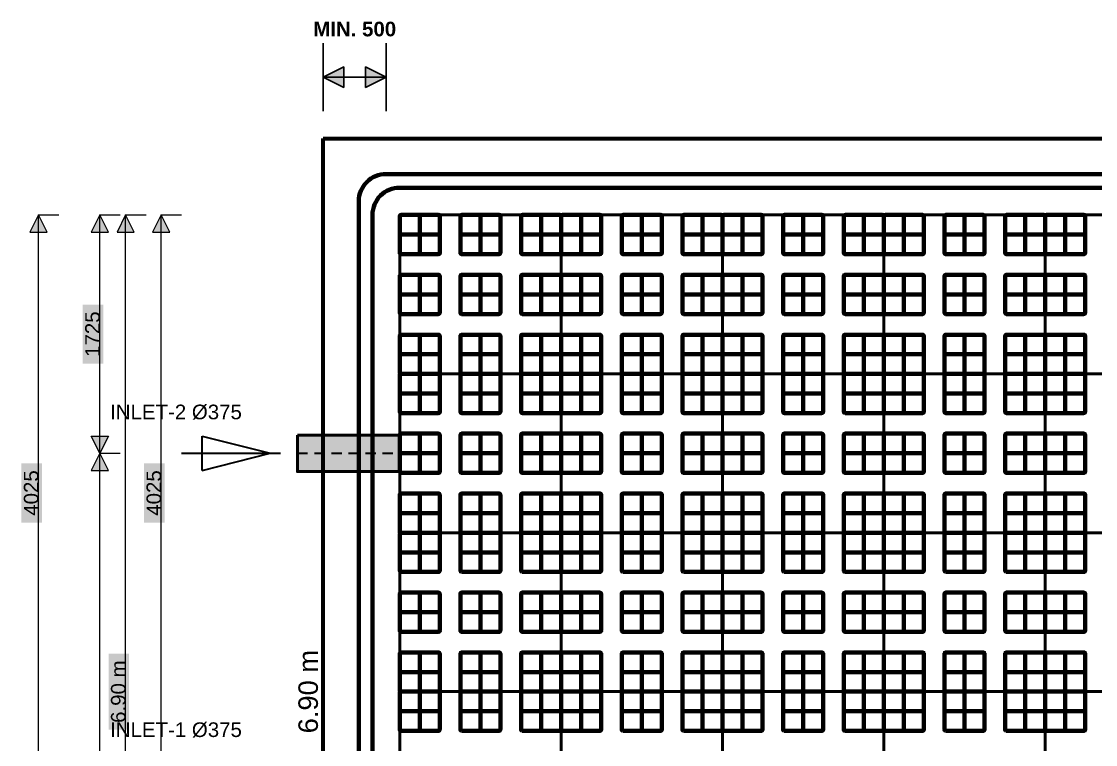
# Model space of a CAD drawing. Header units: millimetres. Extents: x 0 to 286, y 0 to 148.
# Drawn here: x 0 to 111.2, y 73.4 to 148.3 of the extents above; entities that cross this region are included whole.
import ezdxf

# ---------------------------------------------------------------- set-up
doc = ezdxf.new("R2010")
doc.units = ezdxf.units.MM
doc.linetypes.add('DASH_3_2', pattern=[1.763889, 1.058333, -0.705556])
for name, color, linetype in [('FILL', 7, 'Continuous'), ('LINES', 7, 'Continuous'), ('TEXT', 7, 'Continuous')]:
    doc.layers.add(name, color=color, linetype=linetype)
doc.styles.add('ARIAL', font='arial.ttf')
doc.styles.add('ARIAL_BOLD', font='arialbd.ttf')

msp = doc.modelspace()

# ---------------------------------------------------------------- hatches: boundary and pattern name
at = {"layer": 'FILL'}
for points in [[(31.25, 142.52), (33.36, 143.58), (33.36, 141.46)], [(37.75, 142.52), (35.63, 143.58), (35.63, 141.46)], [(1.76, 128.26), (0.88, 126.49), (2.65, 126.49)], [(8.11, 128.26), (7.23, 126.49), (9, 126.49)], [(10.78, 128.26), (9.9, 126.49), (11.67, 126.49)], [(14.46, 128.26), (13.58, 126.49), (15.35, 126.49)], [(8.11, 103.58), (7.23, 105.34), (9, 105.34)], [(8.11, 103.58), (7.23, 101.81), (9, 101.81)]]:
    msp.add_hatch(color=7, dxfattribs=at).paths.add_polyline_path(points)
at = {"layer": 'FILL', "true_color": 0xffffff}
for points in [[(8.47, 112.86), (8.47, 118.98), (6.35, 118.98), (6.35, 112.86)], [(2.12, 96.4), (2.12, 102.52), (0, 102.52), (0, 96.4)], [(14.82, 96.4), (14.82, 102.52), (12.7, 102.52), (12.7, 96.4)], [(11.14, 74.96), (11.14, 82.84), (9.02, 82.84), (9.02, 74.96)]]:
    msp.add_hatch(color=7, dxfattribs=at).paths.add_polyline_path(points)
at = {"layer": 'FILL', "true_color": 0xbfbfbf}
msp.add_hatch(color=7, dxfattribs=at).paths.add_polyline_path([(28.57, 105.47), (39.16, 105.47), (39.16, 101.69), (28.57, 101.69)])

# ---------------------------------------------------------------- linework, layer by layer
at = {"layer": 'LINES', "lineweight": 30}
for p, q in [((31.25, 138.99), (31.25, 146.05)), ((37.75, 138.99), (37.75, 146.05)), ((31.25, 142.52), (37.75, 142.52))]:
    msp.add_line(p, q, dxfattribs=at)
at = {"layer": 'LINES', "lineweight": 20}
for p, q in [((1.76, 128.26), (3.88, 128.26)), ((1.76, 70.67), (1.76, 128.26)), ((8.11, 128.26), (10.23, 128.26)), ((8.11, 103.58), (8.11, 128.26)), ((10.78, 128.26), (12.9, 128.26)), ((10.78, 29.54), (10.78, 128.26)), ((14.46, 128.26), (16.58, 128.26)), ((14.46, 70.67), (14.46, 128.26)), ((8.11, 103.58), (10.23, 103.58)), ((8.11, 29.54), (8.11, 103.58)), ((8.11, 103.58), (10.23, 103.58))]:
    msp.add_line(p, q, dxfattribs=at)
at = {"layer": 'LINES', "lineweight": 106}
for p, q in [((41.23, 124.2), (41.23, 128.26)), ((47.51, 124.2), (47.51, 128.26)), ((53.79, 124.2), (53.79, 128.26)), ((57.94, 124.2), (57.94, 128.26)), ((64.22, 124.2), (64.22, 128.26)), ((70.5, 124.2), (70.5, 128.26)), ((74.64, 124.2), (74.64, 128.26)), ((80.92, 124.2), (80.92, 128.26)), ((87.2, 124.2), (87.2, 128.26)), ((91.35, 124.2), (91.35, 128.26)), ((97.63, 124.2), (97.63, 128.26)), ((103.91, 124.2), (103.91, 128.26)), ((108.05, 124.2), (108.05, 128.26)), ((39.16, 126.23), (43.3, 126.23)), ((45.44, 126.23), (49.58, 126.23)), ((51.72, 126.23), (55.86, 126.23)), ((55.86, 126.23), (60.01, 126.23)), ((62.15, 126.23), (66.29, 126.23)), ((68.43, 126.23), (72.57, 126.23)), ((72.57, 126.23), (76.71, 126.23)), ((78.85, 126.23), (82.99, 126.23)), ((85.13, 126.23), (89.28, 126.23)), ((89.28, 126.23), (93.42, 126.23)), ((95.56, 126.23), (99.7, 126.23)), ((101.84, 126.23), (105.98, 126.23)), ((105.98, 126.23), (110.13, 126.23)), ((41.23, 118), (41.23, 122.06)), ((47.51, 118), (47.51, 122.06)), ((53.79, 118), (53.79, 122.06)), ((57.94, 118), (57.94, 122.06)), ((64.22, 118), (64.22, 122.06)), ((70.5, 118), (70.5, 122.06)), ((74.64, 118), (74.64, 122.06)), ((80.92, 118), (80.92, 122.06)), ((87.2, 118), (87.2, 122.06)), ((91.35, 118), (91.35, 122.06)), ((97.63, 118), (97.63, 122.06)), ((103.91, 118), (103.91, 122.06)), ((108.05, 118), (108.05, 122.06)), ((39.16, 120.03), (43.3, 120.03)), ((45.44, 120.03), (49.58, 120.03)), ((51.72, 120.03), (55.86, 120.03)), ((55.86, 120.03), (60.01, 120.03)), ((62.15, 120.03), (66.29, 120.03)), ((68.43, 120.03), (72.57, 120.03)), ((72.57, 120.03), (76.71, 120.03)), ((78.85, 120.03), (82.99, 120.03)), ((85.13, 120.03), (89.28, 120.03)), ((89.28, 120.03), (93.42, 120.03)), ((95.56, 120.03), (99.7, 120.03)), ((101.84, 120.03), (105.98, 120.03)), ((105.98, 120.03), (110.13, 120.03)), ((41.23, 111.8), (41.23, 115.86)), ((47.51, 111.8), (47.51, 115.86)), ((53.79, 111.8), (53.79, 115.86)), ((57.94, 111.8), (57.94, 115.86)), ((64.22, 111.8), (64.22, 115.86)), ((70.5, 111.8), (70.5, 115.86)), ((74.64, 111.8), (74.64, 115.86)), ((80.92, 111.8), (80.92, 115.86)), ((87.2, 111.8), (87.2, 115.86)), ((91.35, 111.8), (91.35, 115.86)), ((97.63, 111.8), (97.63, 115.86)), ((103.91, 111.8), (103.91, 115.86)), ((108.05, 111.8), (108.05, 115.86)), ((39.16, 113.83), (43.3, 113.83)), ((45.44, 113.83), (49.58, 113.83)), ((51.72, 113.83), (55.86, 113.83)), ((55.86, 113.83), (60.01, 113.83)), ((62.15, 113.83), (66.29, 113.83)), ((68.43, 113.83), (72.57, 113.83)), ((72.57, 113.83), (76.71, 113.83)), ((78.85, 113.83), (82.99, 113.83)), ((85.13, 113.83), (89.28, 113.83)), ((89.28, 113.83), (93.42, 113.83)), ((95.56, 113.83), (99.7, 113.83)), ((101.84, 113.83), (105.98, 113.83)), ((105.98, 113.83), (110.13, 113.83)), ((41.23, 107.74), (41.23, 111.8)), ((47.51, 107.74), (47.51, 111.8)), ((53.79, 107.74), (53.79, 111.8)), ((57.94, 107.74), (57.94, 111.8)), ((64.22, 107.74), (64.22, 111.8)), ((70.5, 107.74), (70.5, 111.8)), ((74.64, 107.74), (74.64, 111.8)), ((80.92, 107.74), (80.92, 111.8)), ((87.2, 107.74), (87.2, 111.8)), ((91.35, 107.74), (91.35, 111.8)), ((97.63, 107.74), (97.63, 111.8)), ((103.91, 107.74), (103.91, 111.8)), ((108.05, 107.74), (108.05, 111.8)), ((39.16, 109.77), (43.3, 109.77)), ((45.44, 109.77), (49.58, 109.77)), ((51.72, 109.77), (55.86, 109.77)), ((55.86, 109.77), (60.01, 109.77)), ((62.15, 109.77), (66.29, 109.77)), ((68.43, 109.77), (72.57, 109.77)), ((72.57, 109.77), (76.71, 109.77)), ((78.85, 109.77), (82.99, 109.77)), ((85.13, 109.77), (89.28, 109.77)), ((89.28, 109.77), (93.42, 109.77)), ((95.56, 109.77), (99.7, 109.77)), ((101.84, 109.77), (105.98, 109.77)), ((105.98, 109.77), (110.13, 109.77)), ((41.23, 101.55), (41.23, 105.61)), ((47.51, 101.55), (47.51, 105.61)), ((53.79, 101.55), (53.79, 105.61)), ((57.94, 101.55), (57.94, 105.61)), ((64.22, 101.55), (64.22, 105.61)), ((70.5, 101.55), (70.5, 105.61)), ((74.64, 101.55), (74.64, 105.61)), ((80.92, 101.55), (80.92, 105.61)), ((87.2, 101.55), (87.2, 105.61)), ((91.35, 101.55), (91.35, 105.61)), ((97.63, 101.55), (97.63, 105.61)), ((103.91, 101.55), (103.91, 105.61)), ((108.05, 101.55), (108.05, 105.61)), ((39.16, 103.58), (43.3, 103.58)), ((45.44, 103.58), (49.58, 103.58)), ((51.72, 103.58), (55.86, 103.58)), ((55.86, 103.58), (60.01, 103.58)), ((62.15, 103.58), (66.29, 103.58)), ((68.43, 103.58), (72.57, 103.58)), ((72.57, 103.58), (76.71, 103.58)), ((78.85, 103.58), (82.99, 103.58)), ((85.13, 103.58), (89.28, 103.58)), ((89.28, 103.58), (93.42, 103.58)), ((95.56, 103.58), (99.7, 103.58)), ((101.84, 103.58), (105.98, 103.58)), ((105.98, 103.58), (110.13, 103.58)), ((41.23, 95.35), (41.23, 99.41)), ((47.51, 95.35), (47.51, 99.41)), ((53.79, 95.35), (53.79, 99.41)), ((57.94, 95.35), (57.94, 99.41)), ((64.22, 95.35), (64.22, 99.41)), ((70.5, 95.35), (70.5, 99.41)), ((74.64, 95.35), (74.64, 99.41)), ((80.92, 95.35), (80.92, 99.41)), ((87.2, 95.35), (87.2, 99.41)), ((91.35, 95.35), (91.35, 99.41)), ((97.63, 95.35), (97.63, 99.41)), ((103.91, 95.35), (103.91, 99.41)), ((108.05, 95.35), (108.05, 99.41)), ((39.16, 97.38), (43.3, 97.38)), ((45.44, 97.38), (49.58, 97.38)), ((51.72, 97.38), (55.86, 97.38)), ((55.86, 97.38), (60.01, 97.38)), ((62.15, 97.38), (66.29, 97.38)), ((68.43, 97.38), (72.57, 97.38)), ((72.57, 97.38), (76.71, 97.38)), ((78.85, 97.38), (82.99, 97.38)), ((85.13, 97.38), (89.28, 97.38)), ((89.28, 97.38), (93.42, 97.38)), ((95.56, 97.38), (99.7, 97.38)), ((101.84, 97.38), (105.98, 97.38)), ((105.98, 97.38), (110.13, 97.38)), ((41.23, 91.29), (41.23, 95.35)), ((47.51, 91.29), (47.51, 95.35)), ((53.79, 91.29), (53.79, 95.35)), ((57.94, 91.29), (57.94, 95.35)), ((64.22, 91.29), (64.22, 95.35)), ((70.5, 91.29), (70.5, 95.35)), ((74.64, 91.29), (74.64, 95.35)), ((80.92, 91.29), (80.92, 95.35)), ((87.2, 91.29), (87.2, 95.35)), ((91.35, 91.29), (91.35, 95.35)), ((97.63, 91.29), (97.63, 95.35)), ((103.91, 91.29), (103.91, 95.35)), ((108.05, 91.29), (108.05, 95.35)), ((39.16, 93.32), (43.3, 93.32)), ((45.44, 93.32), (49.58, 93.32)), ((51.72, 93.32), (55.86, 93.32)), ((55.86, 93.32), (60.01, 93.32)), ((62.15, 93.32), (66.29, 93.32)), ((68.43, 93.32), (72.57, 93.32)), ((72.57, 93.32), (76.71, 93.32)), ((78.85, 93.32), (82.99, 93.32)), ((85.13, 93.32), (89.28, 93.32)), ((89.28, 93.32), (93.42, 93.32)), ((95.56, 93.32), (99.7, 93.32)), ((101.84, 93.32), (105.98, 93.32)), ((105.98, 93.32), (110.13, 93.32)), ((41.23, 85.09), (41.23, 89.15)), ((47.51, 85.09), (47.51, 89.15)), ((53.79, 85.09), (53.79, 89.15)), ((57.94, 85.09), (57.94, 89.15)), ((64.22, 85.09), (64.22, 89.15)), ((70.5, 85.09), (70.5, 89.15)), ((74.64, 85.09), (74.64, 89.15)), ((80.92, 85.09), (80.92, 89.15)), ((87.2, 85.09), (87.2, 89.15)), ((91.35, 85.09), (91.35, 89.15)), ((97.63, 85.09), (97.63, 89.15)), ((103.91, 85.09), (103.91, 89.15)), ((108.05, 85.09), (108.05, 89.15)), ((39.16, 87.12), (43.3, 87.12)), ((45.44, 87.12), (49.58, 87.12)), ((51.72, 87.12), (55.86, 87.12)), ((55.86, 87.12), (60.01, 87.12)), ((62.15, 87.12), (66.29, 87.12)), ((68.43, 87.12), (72.57, 87.12)), ((72.57, 87.12), (76.71, 87.12)), ((78.85, 87.12), (82.99, 87.12)), ((85.13, 87.12), (89.28, 87.12)), ((89.28, 87.12), (93.42, 87.12)), ((95.56, 87.12), (99.7, 87.12)), ((101.84, 87.12), (105.98, 87.12)), ((105.98, 87.12), (110.13, 87.12)), ((41.23, 78.9), (41.23, 82.96)), ((47.51, 78.9), (47.51, 82.96)), ((53.79, 78.9), (53.79, 82.96)), ((57.94, 78.9), (57.94, 82.96)), ((64.22, 78.9), (64.22, 82.96)), ((70.5, 78.9), (70.5, 82.96)), ((74.64, 78.9), (74.64, 82.96)), ((80.92, 78.9), (80.92, 82.96)), ((87.2, 78.9), (87.2, 82.96)), ((91.35, 78.9), (91.35, 82.96)), ((97.63, 78.9), (97.63, 82.96)), ((103.91, 78.9), (103.91, 82.96)), ((108.05, 78.9), (108.05, 82.96)), ((39.16, 80.93), (43.3, 80.93)), ((45.44, 80.93), (49.58, 80.93)), ((51.72, 80.93), (55.86, 80.93)), ((55.86, 80.93), (60.01, 80.93)), ((62.15, 80.93), (66.29, 80.93)), ((68.43, 80.93), (72.57, 80.93)), ((72.57, 80.93), (76.71, 80.93)), ((78.85, 80.93), (82.99, 80.93)), ((85.13, 80.93), (89.28, 80.93)), ((89.28, 80.93), (93.42, 80.93)), ((95.56, 80.93), (99.7, 80.93)), ((101.84, 80.93), (105.98, 80.93)), ((105.98, 80.93), (110.13, 80.93)), ((41.23, 74.84), (41.23, 78.9)), ((47.51, 74.84), (47.51, 78.9)), ((53.79, 74.84), (53.79, 78.9)), ((57.94, 74.84), (57.94, 78.9)), ((64.22, 74.84), (64.22, 78.9)), ((70.5, 74.84), (70.5, 78.9)), ((74.64, 74.84), (74.64, 78.9)), ((80.92, 74.84), (80.92, 78.9)), ((87.2, 74.84), (87.2, 78.9)), ((91.35, 74.84), (91.35, 78.9)), ((97.63, 74.84), (97.63, 78.9)), ((103.91, 74.84), (103.91, 78.9)), ((108.05, 74.84), (108.05, 78.9)), ((39.16, 76.87), (43.3, 76.87)), ((45.44, 76.87), (49.58, 76.87)), ((51.72, 76.87), (55.86, 76.87)), ((55.86, 76.87), (60.01, 76.87)), ((62.15, 76.87), (66.29, 76.87)), ((68.43, 76.87), (72.57, 76.87)), ((72.57, 76.87), (76.71, 76.87)), ((78.85, 76.87), (82.99, 76.87)), ((85.13, 76.87), (89.28, 76.87)), ((89.28, 76.87), (93.42, 76.87)), ((95.56, 76.87), (99.7, 76.87)), ((101.84, 76.87), (105.98, 76.87)), ((105.98, 76.87), (110.13, 76.87))]:
    msp.add_line(p, q, dxfattribs=at)
at = {"layer": 'LINES', "lineweight": 35, "true_color": 0xff0000}
for p, q in [((18.7, 105.34), (25.75, 103.58)), ((18.7, 101.81), (18.7, 105.34)), ((16.58, 103.58), (26.81, 103.58)), ((18.7, 101.81), (25.75, 103.58))]:
    msp.add_line(p, q, dxfattribs=at)
at = {"layer": 'LINES', "linetype": 'DASH_3_2', "lineweight": 35, "true_color": 0x999999}
msp.add_line((28.57, 103.58), (39.16, 103.58), dxfattribs=at)
at = {"layer": 'LINES', "lineweight": 30}
for points in [[(31.25, 142.52), (33.36, 143.58), (33.36, 141.46)], [(37.75, 142.52), (35.63, 143.58), (35.63, 141.46)]]:
    msp.add_lwpolyline(points, close=True, dxfattribs=at)
at = {"layer": 'LINES', "lineweight": 70, "true_color": 0xff0000}
msp.add_lwpolyline([(31.25, 136.17), (264.25, 136.17), (264.25, 21.63), (31.25, 21.63)], close=True, dxfattribs=at)
at = {"layer": 'LINES', "lineweight": 90}
for points in [[(37.75, 25.31), (257.75, 25.31, 0.414214), (260.57, 28.13), (260.57, 129.67, 0.414214), (257.75, 132.49), (37.75, 132.49, 0.414214), (34.92, 129.67), (34.92, 28.13, 0.414214)], [(39.16, 26.72), (256.34, 26.72, 0.414214), (259.16, 29.54), (259.16, 128.26, 0.414214), (256.34, 131.08), (39.16, 131.08, 0.414214), (36.34, 128.26), (36.34, 29.54, 0.414214)]]:
    msp.add_lwpolyline(points, format="xyb", close=True, dxfattribs=at)
at = {"layer": 'LINES', "lineweight": 20}
for points in [[(1.76, 128.26), (0.88, 126.49), (2.65, 126.49)], [(8.11, 128.26), (7.23, 126.49), (9, 126.49)], [(10.78, 128.26), (9.9, 126.49), (11.67, 126.49)], [(14.46, 128.26), (13.58, 126.49), (15.35, 126.49)], [(8.11, 103.58), (7.23, 105.34), (9, 105.34)], [(8.11, 103.58), (7.23, 101.81), (9, 101.81)]]:
    msp.add_lwpolyline(points, close=True, dxfattribs=at)
at = {"layer": 'LINES', "lineweight": 53}
for points in [[(39.16, 128.26), (55.86, 128.26), (55.86, 111.8), (39.16, 111.8)], [(55.86, 128.26), (72.57, 128.26), (72.57, 111.8), (55.86, 111.8)], [(72.57, 128.26), (89.28, 128.26), (89.28, 111.8), (72.57, 111.8)], [(89.28, 128.26), (105.98, 128.26), (105.98, 111.8), (89.28, 111.8)], [(105.98, 128.26), (122.69, 128.26), (122.69, 111.8), (105.98, 111.8)], [(39.16, 111.8), (55.86, 111.8), (55.86, 95.35), (39.16, 95.35)], [(55.86, 111.8), (72.57, 111.8), (72.57, 95.35), (55.86, 95.35)], [(72.57, 111.8), (89.28, 111.8), (89.28, 95.35), (72.57, 95.35)], [(89.28, 111.8), (105.98, 111.8), (105.98, 95.35), (89.28, 95.35)], [(105.98, 111.8), (122.69, 111.8), (122.69, 95.35), (105.98, 95.35)], [(28.57, 105.47), (39.16, 105.47), (39.16, 101.69), (28.57, 101.69)], [(39.16, 95.35), (55.86, 95.35), (55.86, 78.9), (39.16, 78.9)], [(55.86, 95.35), (72.57, 95.35), (72.57, 78.9), (55.86, 78.9)], [(72.57, 95.35), (89.28, 95.35), (89.28, 78.9), (72.57, 78.9)], [(89.28, 95.35), (105.98, 95.35), (105.98, 78.9), (89.28, 78.9)], [(105.98, 95.35), (122.69, 95.35), (122.69, 78.9), (105.98, 78.9)], [(39.16, 78.9), (55.86, 78.9), (55.86, 62.44), (39.16, 62.44)], [(55.86, 78.9), (72.57, 78.9), (72.57, 62.44), (55.86, 62.44)], [(72.57, 78.9), (89.28, 78.9), (89.28, 62.44), (72.57, 62.44)], [(89.28, 78.9), (105.98, 78.9), (105.98, 62.44), (89.28, 62.44)], [(105.98, 78.9), (122.69, 78.9), (122.69, 62.44), (105.98, 62.44)]]:
    msp.add_lwpolyline(points, close=True, dxfattribs=at)
at = {"layer": 'LINES', "lineweight": 106}
for points in [[(39.28, 124.2), (43.18, 124.2, 0.414123), (43.3, 124.32), (43.3, 128.13, 0.414201), (43.18, 128.26), (39.28, 128.26, 0.414317), (39.16, 128.13), (39.16, 124.32, 0.414214)], [(45.56, 124.2), (49.46, 124.2, 0.414214), (49.58, 124.32), (49.58, 128.13, 0.41411), (49.46, 128.26), (45.56, 128.26, 0.414227), (45.44, 128.13), (45.44, 124.32, 0.414304)], [(51.84, 124.2), (55.74, 124.2, 0.414214), (55.86, 124.32), (55.86, 128.13, 0.41411), (55.74, 128.26), (51.84, 128.26, 0.414317), (51.72, 128.13), (51.72, 124.32, 0.414214)], [(55.99, 124.2), (59.89, 124.2, 0.414201), (60.01, 124.32), (60.01, 128.13, 0.414123), (59.89, 128.26), (55.99, 128.26, 0.414227), (55.86, 128.13), (55.86, 124.32, 0.414304)], [(62.27, 124.2), (66.17, 124.2, 0.414201), (66.29, 124.32), (66.29, 128.13, 0.414123), (66.17, 128.26), (62.27, 128.26, 0.414304), (62.15, 128.13), (62.15, 124.32, 0.414227)], [(68.55, 124.2), (72.45, 124.2, 0.414201), (72.57, 124.32), (72.57, 128.13, 0.414123), (72.45, 128.26), (68.55, 128.26, 0.414317), (68.43, 128.13), (68.43, 124.32, 0.414214)], [(72.69, 124.2), (76.59, 124.2, 0.414214), (76.71, 124.32), (76.71, 128.13, 0.41411), (76.59, 128.26), (72.69, 128.26, 0.414317), (72.57, 128.13), (72.57, 124.32, 0.414214)], [(78.97, 124.2), (82.87, 124.2, 0.414214), (82.99, 124.32), (82.99, 128.13, 0.41411), (82.87, 128.26), (78.97, 128.26, 0.414317), (78.85, 128.13), (78.85, 124.32, 0.414214)], [(85.26, 124.2), (89.15, 124.2, 0.414214), (89.28, 124.32), (89.28, 128.13, 0.41411), (89.15, 128.26), (85.26, 128.26, 0.414317), (85.13, 128.13), (85.13, 124.32, 0.414214)], [(89.4, 124.2), (93.3, 124.2, 0.414214), (93.42, 124.32), (93.42, 128.13, 0.41411), (93.3, 128.26), (89.4, 128.26, 0.414291), (89.28, 128.13), (89.28, 124.32, 0.414239)], [(95.68, 124.2), (99.58, 124.2, 0.414214), (99.7, 124.32), (99.7, 128.13, 0.41411), (99.58, 128.26), (95.68, 128.26, 0.414317), (95.56, 128.13), (95.56, 124.32, 0.414214)], [(101.96, 124.2), (105.86, 124.2, 0.414188), (105.98, 124.32), (105.98, 128.13, 0.414136), (105.86, 128.26), (101.96, 128.26, 0.414317), (101.84, 128.13), (101.84, 124.32, 0.414214)], [(106.1, 124.2), (110, 124.2, 0.414214), (110.13, 124.32), (110.13, 128.13, 0.41411), (110, 128.26), (106.1, 128.26, 0.414317), (105.98, 128.13), (105.98, 124.32, 0.414214)], [(39.28, 118), (43.18, 118, 0.414123), (43.3, 118.12), (43.3, 121.94, 0.414252), (43.18, 122.06), (39.28, 122.06, 0.414265), (39.16, 121.94), (39.16, 118.12, 0.414214)], [(45.56, 118), (49.46, 118, 0.414214), (49.58, 118.12), (49.58, 121.94, 0.414162), (49.46, 122.06), (45.56, 122.06, 0.414175), (45.44, 121.94), (45.44, 118.12, 0.414304)], [(51.84, 118), (55.74, 118, 0.414214), (55.86, 118.12), (55.86, 121.94, 0.414162), (55.74, 122.06), (51.84, 122.06, 0.414265), (51.72, 121.94), (51.72, 118.12, 0.414214)], [(55.99, 118), (59.89, 118, 0.414201), (60.01, 118.12), (60.01, 121.94, 0.414175), (59.89, 122.06), (55.99, 122.06, 0.414175), (55.86, 121.94), (55.86, 118.12, 0.414304)], [(62.27, 118), (66.17, 118, 0.414201), (66.29, 118.12), (66.29, 121.94, 0.414175), (66.17, 122.06), (62.27, 122.06, 0.414252), (62.15, 121.94), (62.15, 118.12, 0.414227)], [(68.55, 118), (72.45, 118, 0.414201), (72.57, 118.12), (72.57, 121.94, 0.414175), (72.45, 122.06), (68.55, 122.06, 0.414265), (68.43, 121.94), (68.43, 118.12, 0.414214)], [(72.69, 118), (76.59, 118, 0.414214), (76.71, 118.12), (76.71, 121.94, 0.414162), (76.59, 122.06), (72.69, 122.06, 0.414265), (72.57, 121.94), (72.57, 118.12, 0.414214)], [(78.97, 118), (82.87, 118, 0.414214), (82.99, 118.12), (82.99, 121.94, 0.414162), (82.87, 122.06), (78.97, 122.06, 0.414265), (78.85, 121.94), (78.85, 118.12, 0.414214)], [(85.26, 118), (89.15, 118, 0.414214), (89.28, 118.12), (89.28, 121.94, 0.414162), (89.15, 122.06), (85.26, 122.06, 0.414265), (85.13, 121.94), (85.13, 118.12, 0.414214)], [(89.4, 118), (93.3, 118, 0.414214), (93.42, 118.12), (93.42, 121.94, 0.414162), (93.3, 122.06), (89.4, 122.06, 0.414239), (89.28, 121.94), (89.28, 118.12, 0.414239)], [(95.68, 118), (99.58, 118, 0.414214), (99.7, 118.12), (99.7, 121.94, 0.414162), (99.58, 122.06), (95.68, 122.06, 0.414265), (95.56, 121.94), (95.56, 118.12, 0.414214)], [(101.96, 118), (105.86, 118, 0.414188), (105.98, 118.12), (105.98, 121.94, 0.414188), (105.86, 122.06), (101.96, 122.06, 0.414265), (101.84, 121.94), (101.84, 118.12, 0.414214)], [(106.1, 118), (110, 118, 0.414214), (110.13, 118.12), (110.13, 121.94, 0.414162), (110, 122.06), (106.1, 122.06, 0.414265), (105.98, 121.94), (105.98, 118.12, 0.414214)], [(39.28, 111.8), (43.18, 111.8, 0.414123), (43.3, 111.92), (43.3, 115.74, 0.414304), (43.18, 115.86), (39.28, 115.86, 0.414214), (39.16, 115.74), (39.16, 111.92, 0.414214)], [(45.56, 111.8), (49.46, 111.8, 0.414214), (49.58, 111.92), (49.58, 115.74, 0.414214), (49.46, 115.86), (45.56, 115.86, 0.414123), (45.44, 115.74), (45.44, 111.92, 0.414304)], [(51.84, 111.8), (55.74, 111.8, 0.414214), (55.86, 111.92), (55.86, 115.74, 0.414214), (55.74, 115.86), (51.84, 115.86, 0.414214), (51.72, 115.74), (51.72, 111.92, 0.414214)], [(55.99, 111.8), (59.89, 111.8, 0.414201), (60.01, 111.92), (60.01, 115.74, 0.414227), (59.89, 115.86), (55.99, 115.86, 0.414123), (55.86, 115.74), (55.86, 111.92, 0.414304)], [(62.27, 111.8), (66.17, 111.8, 0.414201), (66.29, 111.92), (66.29, 115.74, 0.414227), (66.17, 115.86), (62.27, 115.86, 0.414201), (62.15, 115.74), (62.15, 111.92, 0.414227)], [(68.55, 111.8), (72.45, 111.8, 0.414201), (72.57, 111.92), (72.57, 115.74, 0.414227), (72.45, 115.86), (68.55, 115.86, 0.414214), (68.43, 115.74), (68.43, 111.92, 0.414214)], [(72.69, 111.8), (76.59, 111.8, 0.414214), (76.71, 111.92), (76.71, 115.74, 0.414214), (76.59, 115.86), (72.69, 115.86, 0.414214), (72.57, 115.74), (72.57, 111.92, 0.414214)], [(78.97, 111.8), (82.87, 111.8, 0.414214), (82.99, 111.92), (82.99, 115.74, 0.414214), (82.87, 115.86), (78.97, 115.86, 0.414214), (78.85, 115.74), (78.85, 111.92, 0.414214)], [(85.26, 111.8), (89.15, 111.8, 0.414214), (89.28, 111.92), (89.28, 115.74, 0.414214), (89.15, 115.86), (85.26, 115.86, 0.414214), (85.13, 115.74), (85.13, 111.92, 0.414214)], [(89.4, 111.8), (93.3, 111.8, 0.414214), (93.42, 111.92), (93.42, 115.74, 0.414214), (93.3, 115.86), (89.4, 115.86, 0.414188), (89.28, 115.74), (89.28, 111.92, 0.414239)], [(95.68, 111.8), (99.58, 111.8, 0.414214), (99.7, 111.92), (99.7, 115.74, 0.414214), (99.58, 115.86), (95.68, 115.86, 0.414214), (95.56, 115.74), (95.56, 111.92, 0.414214)], [(101.96, 111.8), (105.86, 111.8, 0.414188), (105.98, 111.92), (105.98, 115.74, 0.414239), (105.86, 115.86), (101.96, 115.86, 0.414214), (101.84, 115.74), (101.84, 111.92, 0.414214)], [(106.1, 111.8), (110, 111.8, 0.414214), (110.13, 111.92), (110.13, 115.74, 0.414214), (110, 115.86), (106.1, 115.86, 0.414214), (105.98, 115.74), (105.98, 111.92, 0.414214)], [(39.28, 107.74), (43.18, 107.74, 0.414123), (43.3, 107.87), (43.3, 111.68, 0.414201), (43.18, 111.8), (39.28, 111.8, 0.414317), (39.16, 111.68), (39.16, 107.87, 0.414214)], [(45.56, 107.74), (49.46, 107.74, 0.414214), (49.58, 107.87), (49.58, 111.68, 0.41411), (49.46, 111.8), (45.56, 111.8, 0.414227), (45.44, 111.68), (45.44, 107.87, 0.414304)], [(51.84, 107.74), (55.74, 107.74, 0.414214), (55.86, 107.87), (55.86, 111.68, 0.41411), (55.74, 111.8), (51.84, 111.8, 0.414317), (51.72, 111.68), (51.72, 107.87, 0.414214)], [(55.99, 107.74), (59.89, 107.74, 0.414201), (60.01, 107.87), (60.01, 111.68, 0.414123), (59.89, 111.8), (55.99, 111.8, 0.414227), (55.86, 111.68), (55.86, 107.87, 0.414304)], [(62.27, 107.74), (66.17, 107.74, 0.414201), (66.29, 107.87), (66.29, 111.68, 0.414123), (66.17, 111.8), (62.27, 111.8, 0.414304), (62.15, 111.68), (62.15, 107.87, 0.414227)], [(68.55, 107.74), (72.45, 107.74, 0.414201), (72.57, 107.87), (72.57, 111.68, 0.414123), (72.45, 111.8), (68.55, 111.8, 0.414317), (68.43, 111.68), (68.43, 107.87, 0.414214)], [(72.69, 107.74), (76.59, 107.74, 0.414214), (76.71, 107.87), (76.71, 111.68, 0.41411), (76.59, 111.8), (72.69, 111.8, 0.414317), (72.57, 111.68), (72.57, 107.87, 0.414214)], [(78.97, 107.74), (82.87, 107.74, 0.414214), (82.99, 107.87), (82.99, 111.68, 0.41411), (82.87, 111.8), (78.97, 111.8, 0.414317), (78.85, 111.68), (78.85, 107.87, 0.414214)], [(85.26, 107.74), (89.15, 107.74, 0.414214), (89.28, 107.87), (89.28, 111.68, 0.41411), (89.15, 111.8), (85.26, 111.8, 0.414317), (85.13, 111.68), (85.13, 107.87, 0.414214)], [(89.4, 107.74), (93.3, 107.74, 0.414214), (93.42, 107.87), (93.42, 111.68, 0.41411), (93.3, 111.8), (89.4, 111.8, 0.414291), (89.28, 111.68), (89.28, 107.87, 0.414239)], [(95.68, 107.74), (99.58, 107.74, 0.414214), (99.7, 107.87), (99.7, 111.68, 0.41411), (99.58, 111.8), (95.68, 111.8, 0.414317), (95.56, 111.68), (95.56, 107.87, 0.414214)], [(101.96, 107.74), (105.86, 107.74, 0.414188), (105.98, 107.87), (105.98, 111.68, 0.414136), (105.86, 111.8), (101.96, 111.8, 0.414317), (101.84, 111.68), (101.84, 107.87, 0.414214)], [(106.1, 107.74), (110, 107.74, 0.414214), (110.13, 107.87), (110.13, 111.68, 0.41411), (110, 111.8), (106.1, 111.8, 0.414317), (105.98, 111.68), (105.98, 107.87, 0.414214)], [(39.28, 101.55), (43.18, 101.55, 0.414123), (43.3, 101.67), (43.3, 105.48, 0.414304), (43.18, 105.61), (39.28, 105.61, 0.414214), (39.16, 105.48), (39.16, 101.67, 0.414214)], [(45.56, 101.55), (49.46, 101.55, 0.414214), (49.58, 101.67), (49.58, 105.48, 0.414214), (49.46, 105.61), (45.56, 105.61, 0.414123), (45.44, 105.48), (45.44, 101.67, 0.414304)], [(51.84, 101.55), (55.74, 101.55, 0.414214), (55.86, 101.67), (55.86, 105.48, 0.414214), (55.74, 105.61), (51.84, 105.61, 0.414214), (51.72, 105.48), (51.72, 101.67, 0.414214)], [(55.99, 101.55), (59.89, 101.55, 0.414201), (60.01, 101.67), (60.01, 105.48, 0.414227), (59.89, 105.61), (55.99, 105.61, 0.414123), (55.86, 105.48), (55.86, 101.67, 0.414304)], [(62.27, 101.55), (66.17, 101.55, 0.414201), (66.29, 101.67), (66.29, 105.48, 0.414227), (66.17, 105.61), (62.27, 105.61, 0.414201), (62.15, 105.48), (62.15, 101.67, 0.414227)], [(68.55, 101.55), (72.45, 101.55, 0.414201), (72.57, 101.67), (72.57, 105.48, 0.414227), (72.45, 105.61), (68.55, 105.61, 0.414214), (68.43, 105.48), (68.43, 101.67, 0.414214)], [(72.69, 101.55), (76.59, 101.55, 0.414214), (76.71, 101.67), (76.71, 105.48, 0.414214), (76.59, 105.61), (72.69, 105.61, 0.414214), (72.57, 105.48), (72.57, 101.67, 0.414214)], [(78.97, 101.55), (82.87, 101.55, 0.414214), (82.99, 101.67), (82.99, 105.48, 0.414214), (82.87, 105.61), (78.97, 105.61, 0.414214), (78.85, 105.48), (78.85, 101.67, 0.414214)], [(85.26, 101.55), (89.15, 101.55, 0.414214), (89.28, 101.67), (89.28, 105.48, 0.414214), (89.15, 105.61), (85.26, 105.61, 0.414214), (85.13, 105.48), (85.13, 101.67, 0.414214)], [(89.4, 101.55), (93.3, 101.55, 0.414214), (93.42, 101.67), (93.42, 105.48, 0.414214), (93.3, 105.61), (89.4, 105.61, 0.414188), (89.28, 105.48), (89.28, 101.67, 0.414239)], [(95.68, 101.55), (99.58, 101.55, 0.414214), (99.7, 101.67), (99.7, 105.48, 0.414214), (99.58, 105.61), (95.68, 105.61, 0.414214), (95.56, 105.48), (95.56, 101.67, 0.414214)], [(101.96, 101.55), (105.86, 101.55, 0.414188), (105.98, 101.67), (105.98, 105.48, 0.414239), (105.86, 105.61), (101.96, 105.61, 0.414214), (101.84, 105.48), (101.84, 101.67, 0.414214)], [(106.1, 101.55), (110, 101.55, 0.414214), (110.13, 101.67), (110.13, 105.48, 0.414214), (110, 105.61), (106.1, 105.61, 0.414214), (105.98, 105.48), (105.98, 101.67, 0.414214)], [(39.28, 95.35), (43.18, 95.35, 0.414123), (43.3, 95.47), (43.3, 99.29, 0.414304), (43.18, 99.41), (39.28, 99.41, 0.414214), (39.16, 99.29), (39.16, 95.47, 0.414214)], [(45.56, 95.35), (49.46, 95.35, 0.414214), (49.58, 95.47), (49.58, 99.29, 0.414214), (49.46, 99.41), (45.56, 99.41, 0.414123), (45.44, 99.29), (45.44, 95.47, 0.414304)], [(51.84, 95.35), (55.74, 95.35, 0.414214), (55.86, 95.47), (55.86, 99.29, 0.414214), (55.74, 99.41), (51.84, 99.41, 0.414214), (51.72, 99.29), (51.72, 95.47, 0.414214)], [(55.99, 95.35), (59.89, 95.35, 0.414201), (60.01, 95.47), (60.01, 99.29, 0.414227), (59.89, 99.41), (55.99, 99.41, 0.414123), (55.86, 99.29), (55.86, 95.47, 0.414304)], [(62.27, 95.35), (66.17, 95.35, 0.414201), (66.29, 95.47), (66.29, 99.29, 0.414227), (66.17, 99.41), (62.27, 99.41, 0.414201), (62.15, 99.29), (62.15, 95.47, 0.414227)], [(68.55, 95.35), (72.45, 95.35, 0.414201), (72.57, 95.47), (72.57, 99.29, 0.414227), (72.45, 99.41), (68.55, 99.41, 0.414214), (68.43, 99.29), (68.43, 95.47, 0.414214)], [(72.69, 95.35), (76.59, 95.35, 0.414214), (76.71, 95.47), (76.71, 99.29, 0.414214), (76.59, 99.41), (72.69, 99.41, 0.414214), (72.57, 99.29), (72.57, 95.47, 0.414214)], [(78.97, 95.35), (82.87, 95.35, 0.414214), (82.99, 95.47), (82.99, 99.29, 0.414214), (82.87, 99.41), (78.97, 99.41, 0.414214), (78.85, 99.29), (78.85, 95.47, 0.414214)], [(85.26, 95.35), (89.15, 95.35, 0.414214), (89.28, 95.47), (89.28, 99.29, 0.414214), (89.15, 99.41), (85.26, 99.41, 0.414214), (85.13, 99.29), (85.13, 95.47, 0.414214)], [(89.4, 95.35), (93.3, 95.35, 0.414214), (93.42, 95.47), (93.42, 99.29, 0.414214), (93.3, 99.41), (89.4, 99.41, 0.414188), (89.28, 99.29), (89.28, 95.47, 0.414239)], [(95.68, 95.35), (99.58, 95.35, 0.414214), (99.7, 95.47), (99.7, 99.29, 0.414214), (99.58, 99.41), (95.68, 99.41, 0.414214), (95.56, 99.29), (95.56, 95.47, 0.414214)], [(101.96, 95.35), (105.86, 95.35, 0.414188), (105.98, 95.47), (105.98, 99.29, 0.414239), (105.86, 99.41), (101.96, 99.41, 0.414214), (101.84, 99.29), (101.84, 95.47, 0.414214)], [(106.1, 95.35), (110, 95.35, 0.414214), (110.13, 95.47), (110.13, 99.29, 0.414214), (110, 99.41), (106.1, 99.41, 0.414214), (105.98, 99.29), (105.98, 95.47, 0.414214)], [(39.28, 91.29), (43.18, 91.29, 0.414227), (43.3, 91.41), (43.3, 95.23, 0.414304), (43.18, 95.35), (39.28, 95.35, 0.414214), (39.16, 95.23), (39.16, 91.41, 0.41411)], [(45.56, 91.29), (49.46, 91.29, 0.414317), (49.58, 91.41), (49.58, 95.23, 0.414214), (49.46, 95.35), (45.56, 95.35, 0.414123), (45.44, 95.23), (45.44, 91.41, 0.414201)], [(51.84, 91.29), (55.74, 91.29, 0.414317), (55.86, 91.41), (55.86, 95.23, 0.414214), (55.74, 95.35), (51.84, 95.35, 0.414214), (51.72, 95.23), (51.72, 91.41, 0.41411)], [(55.99, 91.29), (59.89, 91.29, 0.414304), (60.01, 91.41), (60.01, 95.23, 0.414227), (59.89, 95.35), (55.99, 95.35, 0.414123), (55.86, 95.23), (55.86, 91.41, 0.414201)], [(62.27, 91.29), (66.17, 91.29, 0.414304), (66.29, 91.41), (66.29, 95.23, 0.414227), (66.17, 95.35), (62.27, 95.35, 0.414201), (62.15, 95.23), (62.15, 91.41, 0.414123)], [(68.55, 91.29), (72.45, 91.29, 0.414304), (72.57, 91.41), (72.57, 95.23, 0.414227), (72.45, 95.35), (68.55, 95.35, 0.414214), (68.43, 95.23), (68.43, 91.41, 0.41411)], [(72.69, 91.29), (76.59, 91.29, 0.414317), (76.71, 91.41), (76.71, 95.23, 0.414214), (76.59, 95.35), (72.69, 95.35, 0.414214), (72.57, 95.23), (72.57, 91.41, 0.41411)], [(78.97, 91.29), (82.87, 91.29, 0.414317), (82.99, 91.41), (82.99, 95.23, 0.414214), (82.87, 95.35), (78.97, 95.35, 0.414214), (78.85, 95.23), (78.85, 91.41, 0.41411)], [(85.26, 91.29), (89.15, 91.29, 0.414317), (89.28, 91.41), (89.28, 95.23, 0.414214), (89.15, 95.35), (85.26, 95.35, 0.414214), (85.13, 95.23), (85.13, 91.41, 0.41411)], [(89.4, 91.29), (93.3, 91.29, 0.414317), (93.42, 91.41), (93.42, 95.23, 0.414214), (93.3, 95.35), (89.4, 95.35, 0.414188), (89.28, 95.23), (89.28, 91.41, 0.414136)], [(95.68, 91.29), (99.58, 91.29, 0.414317), (99.7, 91.41), (99.7, 95.23, 0.414214), (99.58, 95.35), (95.68, 95.35, 0.414214), (95.56, 95.23), (95.56, 91.41, 0.41411)], [(101.96, 91.29), (105.86, 91.29, 0.414291), (105.98, 91.41), (105.98, 95.23, 0.414239), (105.86, 95.35), (101.96, 95.35, 0.414214), (101.84, 95.23), (101.84, 91.41, 0.41411)], [(106.1, 91.29), (110, 91.29, 0.414317), (110.13, 91.41), (110.13, 95.23, 0.414214), (110, 95.35), (106.1, 95.35, 0.414214), (105.98, 95.23), (105.98, 91.41, 0.41411)], [(39.28, 85.09), (43.18, 85.09, 0.414123), (43.3, 85.22), (43.3, 89.03, 0.414304), (43.18, 89.15), (39.28, 89.15, 0.414214), (39.16, 89.03), (39.16, 85.22, 0.414214)], [(45.56, 85.09), (49.46, 85.09, 0.414214), (49.58, 85.22), (49.58, 89.03, 0.414214), (49.46, 89.15), (45.56, 89.15, 0.414123), (45.44, 89.03), (45.44, 85.22, 0.414304)], [(51.84, 85.09), (55.74, 85.09, 0.414214), (55.86, 85.22), (55.86, 89.03, 0.414214), (55.74, 89.15), (51.84, 89.15, 0.414214), (51.72, 89.03), (51.72, 85.22, 0.414214)], [(55.99, 85.09), (59.89, 85.09, 0.414201), (60.01, 85.22), (60.01, 89.03, 0.414227), (59.89, 89.15), (55.99, 89.15, 0.414123), (55.86, 89.03), (55.86, 85.22, 0.414304)], [(62.27, 85.09), (66.17, 85.09, 0.414201), (66.29, 85.22), (66.29, 89.03, 0.414227), (66.17, 89.15), (62.27, 89.15, 0.414201), (62.15, 89.03), (62.15, 85.22, 0.414227)], [(68.55, 85.09), (72.45, 85.09, 0.414201), (72.57, 85.22), (72.57, 89.03, 0.414227), (72.45, 89.15), (68.55, 89.15, 0.414214), (68.43, 89.03), (68.43, 85.22, 0.414214)], [(72.69, 85.09), (76.59, 85.09, 0.414214), (76.71, 85.22), (76.71, 89.03, 0.414214), (76.59, 89.15), (72.69, 89.15, 0.414214), (72.57, 89.03), (72.57, 85.22, 0.414214)], [(78.97, 85.09), (82.87, 85.09, 0.414214), (82.99, 85.22), (82.99, 89.03, 0.414214), (82.87, 89.15), (78.97, 89.15, 0.414214), (78.85, 89.03), (78.85, 85.22, 0.414214)], [(85.26, 85.09), (89.15, 85.09, 0.414214), (89.28, 85.22), (89.28, 89.03, 0.414214), (89.15, 89.15), (85.26, 89.15, 0.414214), (85.13, 89.03), (85.13, 85.22, 0.414214)], [(89.4, 85.09), (93.3, 85.09, 0.414214), (93.42, 85.22), (93.42, 89.03, 0.414214), (93.3, 89.15), (89.4, 89.15, 0.414188), (89.28, 89.03), (89.28, 85.22, 0.414239)], [(95.68, 85.09), (99.58, 85.09, 0.414214), (99.7, 85.22), (99.7, 89.03, 0.414214), (99.58, 89.15), (95.68, 89.15, 0.414214), (95.56, 89.03), (95.56, 85.22, 0.414214)], [(101.96, 85.09), (105.86, 85.09, 0.414188), (105.98, 85.22), (105.98, 89.03, 0.414239), (105.86, 89.15), (101.96, 89.15, 0.414214), (101.84, 89.03), (101.84, 85.22, 0.414214)], [(106.1, 85.09), (110, 85.09, 0.414214), (110.13, 85.22), (110.13, 89.03, 0.414214), (110, 89.15), (106.1, 89.15, 0.414214), (105.98, 89.03), (105.98, 85.22, 0.414214)], [(39.28, 78.9), (43.18, 78.9, 0.414123), (43.3, 79.02), (43.3, 82.83, 0.414304), (43.18, 82.96), (39.28, 82.96, 0.414214), (39.16, 82.83), (39.16, 79.02, 0.414214)], [(45.56, 78.9), (49.46, 78.9, 0.414214), (49.58, 79.02), (49.58, 82.83, 0.414214), (49.46, 82.96), (45.56, 82.96, 0.414123), (45.44, 82.83), (45.44, 79.02, 0.414304)], [(51.84, 78.9), (55.74, 78.9, 0.414214), (55.86, 79.02), (55.86, 82.83, 0.414214), (55.74, 82.96), (51.84, 82.96, 0.414214), (51.72, 82.83), (51.72, 79.02, 0.414214)], [(55.99, 78.9), (59.89, 78.9, 0.414201), (60.01, 79.02), (60.01, 82.83, 0.414227), (59.89, 82.96), (55.99, 82.96, 0.414123), (55.86, 82.83), (55.86, 79.02, 0.414304)], [(62.27, 78.9), (66.17, 78.9, 0.414201), (66.29, 79.02), (66.29, 82.83, 0.414227), (66.17, 82.96), (62.27, 82.96, 0.414201), (62.15, 82.83), (62.15, 79.02, 0.414227)], [(68.55, 78.9), (72.45, 78.9, 0.414201), (72.57, 79.02), (72.57, 82.83, 0.414227), (72.45, 82.96), (68.55, 82.96, 0.414214), (68.43, 82.83), (68.43, 79.02, 0.414214)], [(72.69, 78.9), (76.59, 78.9, 0.414214), (76.71, 79.02), (76.71, 82.83, 0.414214), (76.59, 82.96), (72.69, 82.96, 0.414214), (72.57, 82.83), (72.57, 79.02, 0.414214)], [(78.97, 78.9), (82.87, 78.9, 0.414214), (82.99, 79.02), (82.99, 82.83, 0.414214), (82.87, 82.96), (78.97, 82.96, 0.414214), (78.85, 82.83), (78.85, 79.02, 0.414214)], [(85.26, 78.9), (89.15, 78.9, 0.414214), (89.28, 79.02), (89.28, 82.83, 0.414214), (89.15, 82.96), (85.26, 82.96, 0.414214), (85.13, 82.83), (85.13, 79.02, 0.414214)], [(89.4, 78.9), (93.3, 78.9, 0.414214), (93.42, 79.02), (93.42, 82.83, 0.414214), (93.3, 82.96), (89.4, 82.96, 0.414188), (89.28, 82.83), (89.28, 79.02, 0.414239)], [(95.68, 78.9), (99.58, 78.9, 0.414214), (99.7, 79.02), (99.7, 82.83, 0.414214), (99.58, 82.96), (95.68, 82.96, 0.414214), (95.56, 82.83), (95.56, 79.02, 0.414214)], [(101.96, 78.9), (105.86, 78.9, 0.414188), (105.98, 79.02), (105.98, 82.83, 0.414239), (105.86, 82.96), (101.96, 82.96, 0.414214), (101.84, 82.83), (101.84, 79.02, 0.414214)], [(106.1, 78.9), (110, 78.9, 0.414214), (110.13, 79.02), (110.13, 82.83, 0.414214), (110, 82.96), (106.1, 82.96, 0.414214), (105.98, 82.83), (105.98, 79.02, 0.414214)], [(39.28, 74.84), (43.18, 74.84, 0.414227), (43.3, 74.96), (43.3, 78.78, 0.414304), (43.18, 78.9), (39.28, 78.9, 0.414214), (39.16, 78.78), (39.16, 74.96, 0.41411)], [(45.56, 74.84), (49.46, 74.84, 0.414317), (49.58, 74.96), (49.58, 78.78, 0.414214), (49.46, 78.9), (45.56, 78.9, 0.414123), (45.44, 78.78), (45.44, 74.96, 0.414201)], [(51.84, 74.84), (55.74, 74.84, 0.414317), (55.86, 74.96), (55.86, 78.78, 0.414214), (55.74, 78.9), (51.84, 78.9, 0.414214), (51.72, 78.78), (51.72, 74.96, 0.41411)], [(55.99, 74.84), (59.89, 74.84, 0.414304), (60.01, 74.96), (60.01, 78.78, 0.414227), (59.89, 78.9), (55.99, 78.9, 0.414123), (55.86, 78.78), (55.86, 74.96, 0.414201)], [(62.27, 74.84), (66.17, 74.84, 0.414304), (66.29, 74.96), (66.29, 78.78, 0.414227), (66.17, 78.9), (62.27, 78.9, 0.414201), (62.15, 78.78), (62.15, 74.96, 0.414123)], [(68.55, 74.84), (72.45, 74.84, 0.414304), (72.57, 74.96), (72.57, 78.78, 0.414227), (72.45, 78.9), (68.55, 78.9, 0.414214), (68.43, 78.78), (68.43, 74.96, 0.41411)], [(72.69, 74.84), (76.59, 74.84, 0.414317), (76.71, 74.96), (76.71, 78.78, 0.414214), (76.59, 78.9), (72.69, 78.9, 0.414214), (72.57, 78.78), (72.57, 74.96, 0.41411)], [(78.97, 74.84), (82.87, 74.84, 0.414317), (82.99, 74.96), (82.99, 78.78, 0.414214), (82.87, 78.9), (78.97, 78.9, 0.414214), (78.85, 78.78), (78.85, 74.96, 0.41411)], [(85.26, 74.84), (89.15, 74.84, 0.414317), (89.28, 74.96), (89.28, 78.78, 0.414214), (89.15, 78.9), (85.26, 78.9, 0.414214), (85.13, 78.78), (85.13, 74.96, 0.41411)], [(89.4, 74.84), (93.3, 74.84, 0.414317), (93.42, 74.96), (93.42, 78.78, 0.414214), (93.3, 78.9), (89.4, 78.9, 0.414188), (89.28, 78.78), (89.28, 74.96, 0.414136)], [(95.68, 74.84), (99.58, 74.84, 0.414317), (99.7, 74.96), (99.7, 78.78, 0.414214), (99.58, 78.9), (95.68, 78.9, 0.414214), (95.56, 78.78), (95.56, 74.96, 0.41411)], [(101.96, 74.84), (105.86, 74.84, 0.414291), (105.98, 74.96), (105.98, 78.78, 0.414239), (105.86, 78.9), (101.96, 78.9, 0.414214), (101.84, 78.78), (101.84, 74.96, 0.41411)], [(106.1, 74.84), (110, 74.84, 0.414317), (110.13, 74.96), (110.13, 78.78, 0.414214), (110, 78.9), (106.1, 78.9, 0.414214), (105.98, 78.78), (105.98, 74.96, 0.41411)]]:
    msp.add_lwpolyline(points, format="xyb", close=True, dxfattribs=at)

# ---------------------------------------------------------------- texts
at = {"layer": 'TEXT', "style": 'ARIAL_BOLD'}
msp.add_text('MIN. 500', height=1.516, dxfattribs=at).set_placement((30.2, 146.75))
at = {"layer": 'TEXT', "style": 'ARIAL'}
for s, height, p in [('1725', 1.516, (8.11, 113.56)), ('4025', 1.516, (1.76, 97.11)), ('4025', 1.516, (14.46, 97.11)), ('6.90 m', 2.021, (30.69, 74.58)), ('6.90 m', 1.516, (10.78, 75.66))]:
    msp.add_text(s, height=height, rotation=90, dxfattribs=at).set_placement(p)
at = {"layer": 'TEXT', "true_color": 0xbfbfbf, "style": 'ARIAL'}
for s, p in [('INLET-2 Ø375', (9.17, 107.1)), ('INLET-1 Ø375', (9.17, 74.2))]:
    msp.add_text(s, height=1.5155, dxfattribs=at).set_placement(p)

doc.saveas('drawing.dxf')
